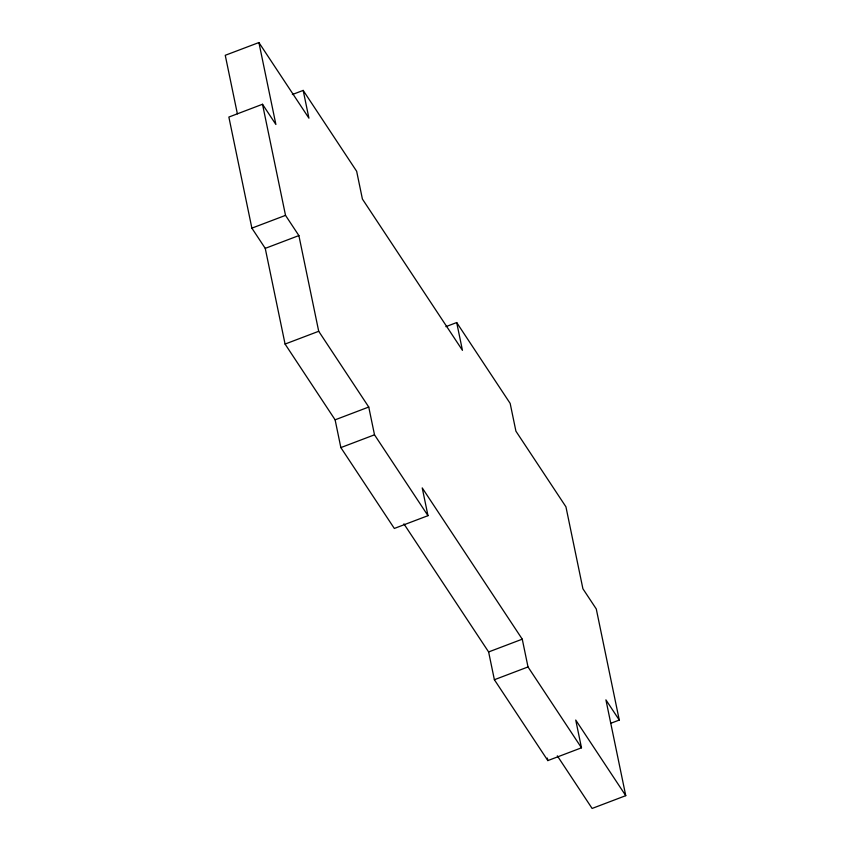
<?xml version="1.0" encoding="UTF-8"?>
<svg xmlns="http://www.w3.org/2000/svg" width="851" height="851" viewBox="0 0 851 851"><rect width="100%" height="100%" fill="white"/><g stroke="black" fill="none" stroke-linecap="round" stroke-linejoin="round"><path stroke-width="1.28" d="M237.386 113.843L225.249 55.294L258.906 42.55L275.884 124.48L262.512 104.269L228.866 117.055L251.875 228.142L265.246 248.364L285.074 344.059L335.113 419.82L340.857 447.594L394.332 528.45L427.979 515.674L422.224 487.9L522.259 639.175L528.014 666.95L581.488 747.806L547.842 760.592L494.378 679.726L488.623 651.951L403.917 523.865M292.361 94.525L303.179 90.408L356.654 171.274L362.409 199.049L462.444 350.325L456.689 322.55L445.881 326.656M251.875 228.142L285.521 215.367L298.882 235.578L318.71 331.284L368.749 407.033L374.504 434.808L427.979 515.674M265.246 248.364L298.882 235.578M285.074 344.059L318.71 331.284M335.113 419.82L368.749 407.033M340.857 447.594L374.504 434.808M488.623 651.951L522.259 639.175M494.378 679.726L528.014 666.95M610.869 723.254L619.273 720.063L596.274 608.965L582.903 588.754L565.936 506.813L515.919 431.18L510.164 403.406L456.689 322.55M619.273 720.063L605.912 699.852L625.751 795.664L592.115 808.45L557.32 755.837M258.906 42.55L308.934 118.183L303.179 90.408M625.751 795.664L575.733 720.031L581.488 747.806M547.321 758.06L547.842 760.592M262.512 104.269L285.521 215.367"/></g></svg>
